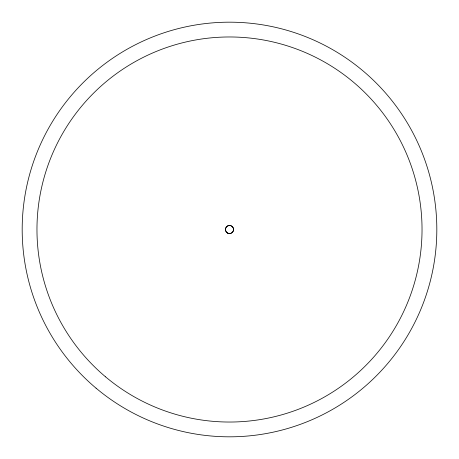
<?xml version="1.0" encoding="UTF-8"?>
<svg xmlns="http://www.w3.org/2000/svg" width="459" height="459" viewBox="0 0 459 459"><rect width="100%" height="100%" fill="white"/><g stroke="black" fill="none" stroke-linecap="round" stroke-linejoin="round"><path stroke-width="0.69" d="M227.457 233.034A4.079 4.079 0 0 0 233.579 229.5A4.079 4.079 0 0 0 227.457 225.966A4.079 4.079 0 0 0 227.457 233.034A4.033 4.033 0 0 0 233.533 229.5A4.033 4.033 0 0 0 227.486 226.006A4.033 4.033 0 0 0 227.486 232.994M96.074 388.176A207.319 207.319 0 0 0 433.635 265.715A207.319 207.319 0 0 0 158.797 34.609A207.319 207.319 0 0 0 96.074 388.176M105.587 376.862A192.533 192.533 0 0 0 419.073 263.133A192.533 192.533 0 0 0 163.84 48.511A192.533 192.533 0 0 0 105.587 376.862"/></g></svg>
